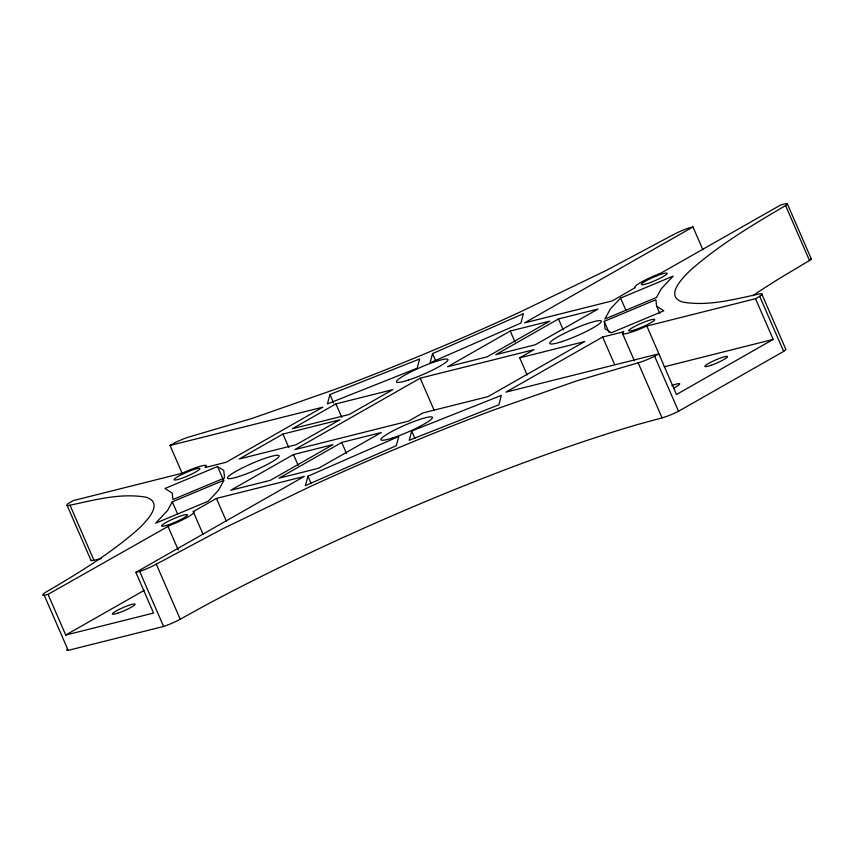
<?xml version="1.0" encoding="UTF-8"?>
<svg xmlns="http://www.w3.org/2000/svg" width="854" height="854" viewBox="0 0 854 854"><rect width="100%" height="100%" fill="white"/><g stroke="black" fill="none" stroke-linecap="round" stroke-linejoin="round"><path stroke-width="1.28" d="M329.932 394.505L327.424 403.921L417.147 368.245L419.645 358.979L329.932 394.505L333.658 403.067M411.671 431.046L409.173 440.312L498.885 404.785L501.373 395.381L411.671 431.046L414.863 438.39M432.54 353.588L430.042 362.854L520.876 323.079L523.438 313.642L432.54 353.588L435.732 360.932M307.942 476.212L305.38 485.648L396.288 445.703L398.786 436.437L307.942 476.212L311.134 483.556M172.305 501.842L167.491 510.596L155.631 523.192L208.205 501.213L218.389 490.399L223.972 480.258L172.305 501.842L177.632 514.076M620.612 298.078L610.439 308.892L604.846 319.044L656.512 297.448L661.338 288.695L673.198 276.109L620.612 298.078L625.939 310.322M67.167 649.157A15.628 2.092 -23.5 0 0 68.181 650.364L163.594 626.452A15.628 2.092 -23.5 0 0 180.226 619.235L206.433 604.771A386.307 51.763 -23.5 0 1 637.991 424.427L662.074 417.873A15.628 2.092 -23.5 0 0 678.546 411.254L783.641 351.389L759.697 296.327A15.628 2.092 -23.5 0 0 758.822 294.064C733.981 299.359 708.297 306.49 682.805 302.092A386.307 51.763 -23.5 0 1 691.665 269.181C720.264 244.255 752.95 224.666 785.605 205.579L786.801 204.725A11.7 1.569 -23.5 0 0 784.58 203.978L780.78 204.928L660.59 273.301A21.072 2.818 -23.5 0 0 635.248 287.574L612.382 300.864L524.569 322.887L692.957 226.95L702.853 249.688M752.78 295.708A386.307 51.763 -23.5 0 1 782.766 276.429L810.734 259.787A11.7 1.569 -23.5 0 0 810.531 258.687M182.009 472.999L170.042 445.468L174.216 443.087A15.628 2.092 -23.5 0 1 190.688 436.479L252.079 418.428L335.857 389.061A386.307 51.763 -23.5 0 0 519.328 312.383L606.532 270.302L672.536 235.117A15.628 2.092 -23.5 0 1 689.167 227.901L692.957 226.95M282.941 434.067L239.184 459.004L296.114 444.731L339.871 419.805L282.941 434.067L288.791 447.528M335.932 403.889L292.335 428.719L349.254 414.457L392.851 389.616L335.932 403.889L341.781 417.35M519.702 357.826L534.038 349.66L420.189 378.194L294.79 449.631L408.628 421.097L422.965 412.93L488.018 396.63L584.755 341.515L519.702 357.826L527.142 374.927M48.037 594.363L169.882 525.37A21.072 2.818 -23.5 0 0 193.922 512.101L193.217 511.653L216.436 498.426L304.259 476.415L135.861 572.351L153.56 613.044L65.737 635.056L48.037 594.363L44.248 595.313L68.181 650.364M293.466 454.541L230.772 490.26L270.344 480.343L333.039 444.614L293.466 454.541L298.259 465.547M510.233 331.042L447.528 366.772L487.111 356.844L549.805 321.125L510.233 331.042L515.026 342.059M341.717 442.447L279.012 478.165L318.595 468.248L381.29 432.53L341.717 442.447L346.5 453.453M558.484 318.948L495.779 354.677L535.351 344.749L598.056 309.031L558.484 318.948L563.266 329.964M65.737 635.056L144.08 590.424M759.697 296.327L755.523 298.708L646.457 326.143A21.072 2.818 -23.5 0 1 623.206 332.195L623.794 331.726L602.646 337.031L505.91 392.146L658.786 353.823L654.602 356.203A15.628 2.092 -23.5 0 1 638.141 362.822L576.749 380.863L492.971 410.24A386.307 51.763 -23.5 0 0 309.49 486.908L222.296 528.989L156.282 564.174A15.628 2.092 -23.5 0 1 139.661 571.39L135.861 572.351M755.523 298.708L773.212 339.401L676.475 394.516L646.83 325.961M664.145 366.836L773.212 339.401M217.546 466.519L164.982 488.488L172.198 493.1L172.935 499.537L224.602 477.941L223.748 470.479L217.546 466.519L223.406 479.98M656.619 306.191L663.846 310.813L611.272 332.772L605.07 328.811L604.226 321.35L655.893 299.754L656.619 306.191L659.811 313.535M170.042 445.468L322.919 407.144L226.182 462.26L205.013 467.565L205.686 467.031A21.072 2.818 -23.5 0 0 182.148 473.255L73.305 500.583L69.121 502.963A15.628 2.092 -23.5 0 0 70.007 505.226L93.94 560.277L101.295 558.623M70.007 505.226C94.837 499.932 120.521 492.801 146.023 497.209A386.307 51.763 -23.5 0 1 137.152 530.11C109.579 554.129 78.205 573.237 46.724 591.641A15.628 2.092 -23.5 0 0 44.248 595.313M787.367 203.892L811.3 258.954M785.605 205.579L809.539 260.641M761.715 293.851L785.648 348.902A15.628 2.092 -23.5 0 1 783.641 351.389M654.602 356.203L678.546 411.254M638.141 362.822L662.074 417.873M622.449 333.316L634.415 360.836M604.226 321.35L609.009 332.366M602.646 337.031L614.613 364.562M420.189 378.194L434.003 409.963M216.436 498.426L226.321 521.164M193.217 511.653L203.103 534.39M167.864 526.096L178.272 550.029M156.282 564.174L180.226 619.235M139.661 571.39L163.594 626.452M67.114 505.44L91.047 560.491M671.874 385.549A12.287 1.644 -23.5 0 1 679.688 383.788A12.287 1.644 -23.5 0 1 673.603 388.111M93.94 560.277A15.628 2.092 -23.5 0 1 90.866 560.01M629.014 330.306L629.003 330.84A14.048 1.879 -23.5 0 0 640.094 327.893L643.457 326.463A14.048 1.879 -23.5 0 0 654.698 319.567A14.048 1.879 -23.5 0 0 642.389 322.833A14.048 1.879 -23.5 0 0 629.014 330.306M188.585 471.461L185.211 472.902A14.048 1.879 -23.5 0 0 174.131 479.756A14.048 1.879 -23.5 0 0 186.588 476.393A14.048 1.879 -23.5 0 0 199.836 468.953L199.793 468.43A14.048 1.879 -23.5 0 0 188.585 471.461M655.851 276.194L652.477 277.635A14.048 1.879 -23.5 0 0 641.45 284.104L641.471 284.628A14.048 1.879 -23.5 0 0 654.911 280.667A14.048 1.879 -23.5 0 0 667.155 273.493A14.048 1.879 -23.5 0 0 655.851 276.194M173.949 522.701L170.629 524.014A14.048 1.879 -23.5 0 1 165.889 522.563A14.048 1.879 -23.5 0 1 187.175 514.588L187.453 515.005A14.048 1.879 -23.5 0 1 173.949 522.701M711.104 365.277A12.287 1.644 -23.5 0 0 727.48 356.609A12.287 1.644 -23.5 0 0 710.026 362.63A12.287 1.644 -23.5 0 0 711.104 365.277M117.681 613.183A12.287 1.644 -23.5 0 0 135.071 604.354A12.287 1.644 -23.5 0 0 118.621 609.671A12.287 1.644 -23.5 0 0 117.681 613.183M239.333 476.361A28.097 3.768 -23.5 0 0 279.077 456.207A28.097 3.768 -23.5 0 0 241.49 468.355A28.097 3.768 -23.5 0 0 239.333 476.361M408.223 380.137A28.097 3.768 -23.5 0 0 447.976 359.982A28.097 3.768 -23.5 0 0 410.379 372.13A28.097 3.768 -23.5 0 0 408.223 380.137M392.328 438.038A28.097 3.768 -23.5 0 0 432.38 417.841A28.097 3.768 -23.5 0 0 395.178 429.743A28.097 3.768 -23.5 0 0 392.328 438.038M561.558 341.707A28.097 3.768 -23.5 0 0 601.301 321.542A28.097 3.768 -23.5 0 0 563.715 333.7A28.097 3.768 -23.5 0 0 561.558 341.707"/></g></svg>
